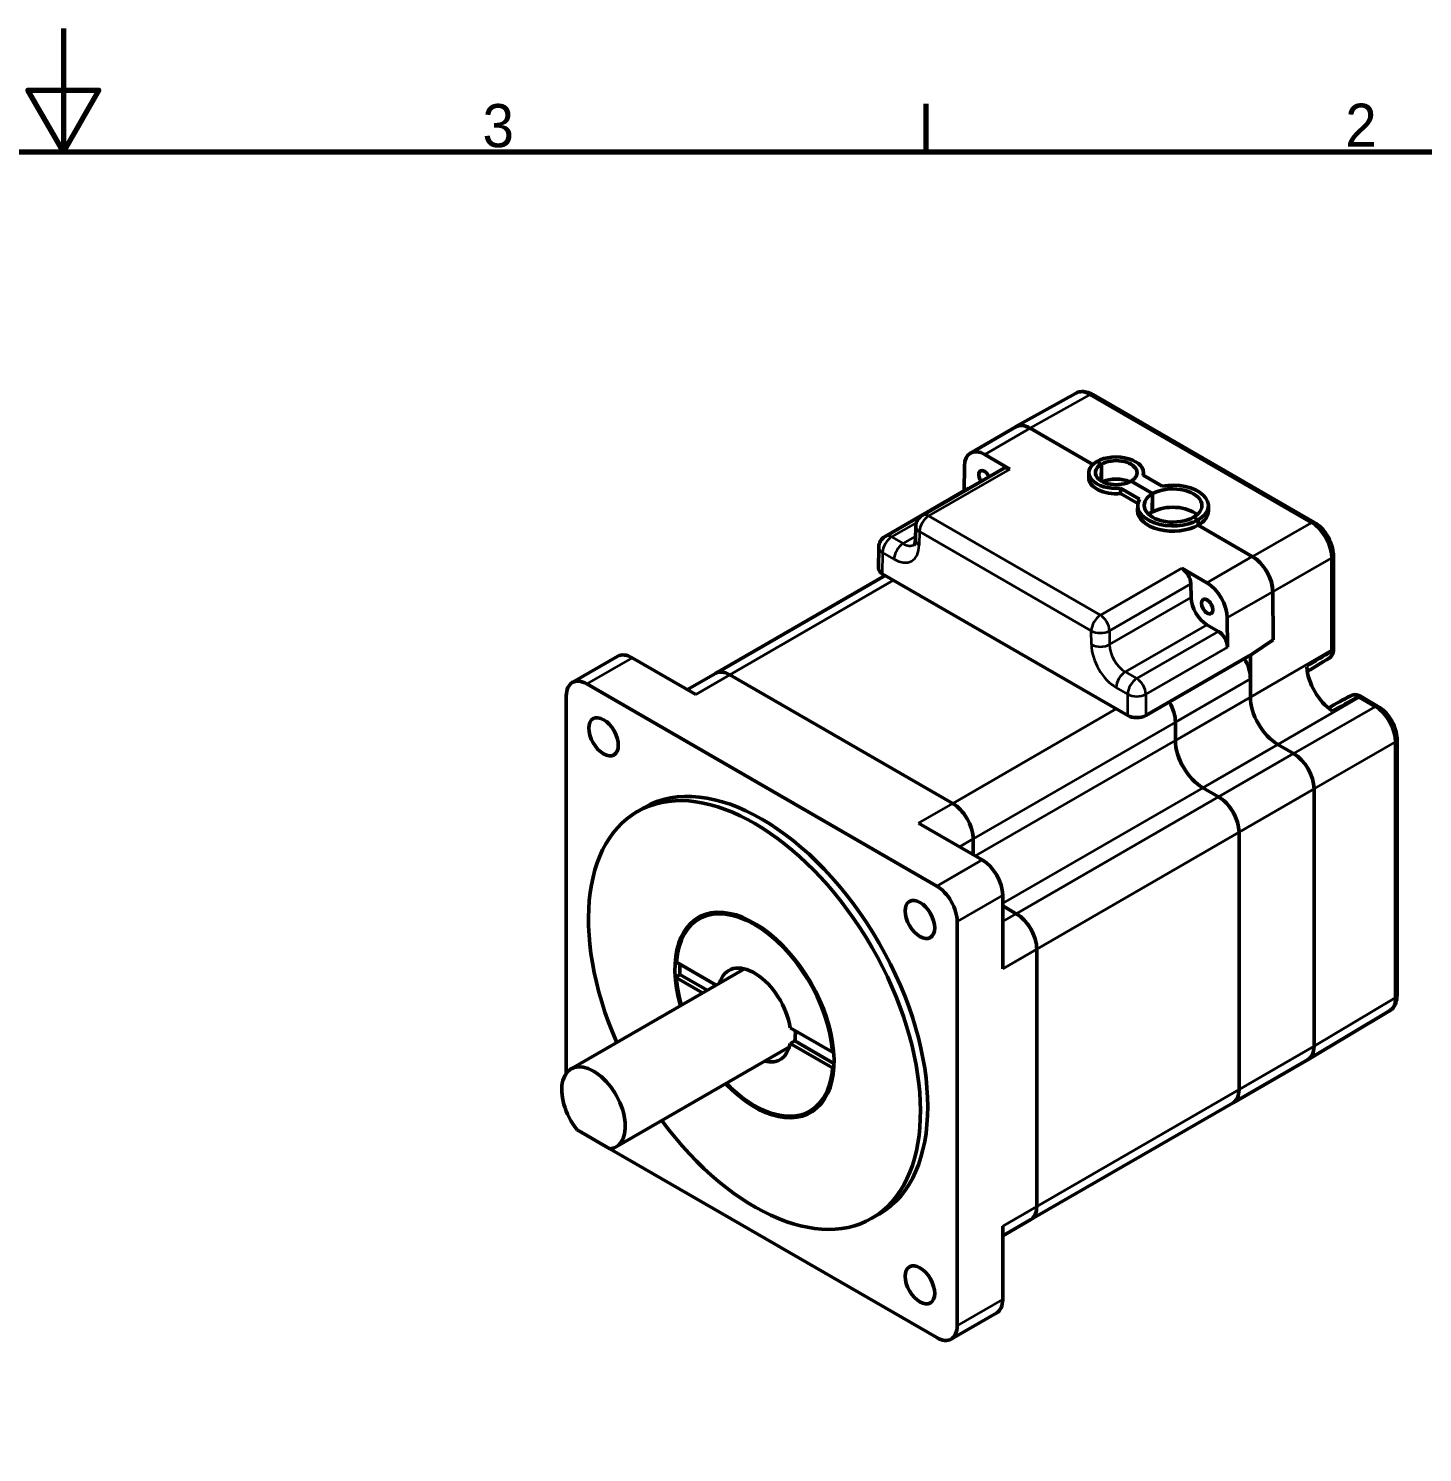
# Model space of a CAD drawing. Header units: millimetres. Extents: x 872 to 2958, y -144 to 589.
# Drawn here: x 1269.5 to 1486.3, y 367.2 to 588.6 of the extents above; entities that cross this region are included whole.
import ezdxf

# ---------------------------------------------------------------- set-up
doc = ezdxf.new("R2010")
doc.units = ezdxf.units.MM
doc.header["$LTSCALE"] = 2
doc.layers.get('0').update_dxf_attribs({"lineweight": 25})
for name, color, linetype, lineweight in [('경계(ISO)', 7, 'Continuous', 70), ('외형선(ISO)', 7, 'Continuous', 50), ('좁은 외형선(ISO)', 7, 'Continuous', 35)]:
    doc.layers.add(name, color=color, linetype=linetype, lineweight=lineweight)
doc.styles.get("Standard").update_dxf_attribs({"font": ''})
doc.styles.get('Standard').set_extended_font_data('Gulim')

# ---------------------------------------------------------------- blocks, each defined once
blk = doc.blocks.new('경계 Default Border')
at = {"layer": '경계(ISO)'}
blk.add_line((280, 287), (280, 290.9), dxfattribs=at)
at = {"layer": '경계(ISO)', "flags": 128}
for points in [[(210, 297), (210, 287), (207.11, 292), (212.89, 292), (210, 287)], [(10, 10), (10, 287), (410, 287), (410, 10), (10, 10)]]:
    blk.add_lwpolyline(points, dxfattribs=at)
at = {"layer": '경계(ISO)', "char_height": 3.5, "attachment_point": 7}
for s, insert in [('3', (244.01, 287.32)), ('2', (314.01, 287.4))]:
    blk.add_mtext(s, dxfattribs=dict(at, insert=insert))

msp = doc.modelspace()

# ---------------------------------------------------------------- linework, layer by layer
at = {"layer": '외형선(ISO)', "color": 0}
for p, q in [((1432.3327, 531.8926), (1423.0513, 526.7194)), ((1469.4804, 511.8271), (1435.0542, 531.7031)), ((1423.0595, 526.6921), (1415.9884, 522.6096)), ((1425.2815, 526.4854), (1435.0444, 520.8487)), ((1425.3095, 526.4692), (1435.0444, 520.8487)), ((1415.0276, 516.7578), (1415.0566, 520.5816)), ((1418.2384, 522.3867), (1422.1431, 520.1324)), ((1435.6672, 521.3057), (1436.3743, 520.8974)), ((1436.3743, 520.8974), (1435.6672, 521.3057)), ((1436.3743, 520.8974), (1436.3342, 518.2674)), ((1436.3743, 518.2438), (1436.3743, 520.8974)), ((1408.4892, 512.9257), (1421.1431, 520.2314)), ((1434.4227, 519.6009), (1434.4052, 518.7845)), ((1440.9705, 518.2438), (1444.3292, 516.3046)), ((1444.3292, 516.3046), (1440.9705, 518.2438)), ((1445.8149, 517.4703), (1442.8704, 519.1703)), ((1442.9224, 519.1403), (1442.9224, 519.5492)), ((1415.4367, 516.994), (1402.7335, 509.6599)), ((1439.3288, 516.3196), (1439.3349, 517.1469)), ((1442.0342, 514.7577), (1439.3288, 516.3196)), ((1439.3349, 517.1469), (1442.2793, 515.4469)), ((1444.3292, 516.3046), (1444.286, 513.4718)), ((1444.3292, 513.4469), (1444.3292, 516.3046)), ((1442.0116, 514.5067), (1441.9942, 513.6903)), ((1453.0112, 513.6233), (1453.0112, 514.4398)), ((1444.3292, 513.4469), (1444.286, 513.4718)), ((1450.6932, 512.6304), (1451.4003, 512.2222)), ((1451.4003, 512.2222), (1450.6932, 512.6304)), ((1451.4126, 511.3985), (1451.4003, 512.2222)), ((1407.4898, 511.2392), (1407.4417, 509.1289)), ((1451.4126, 511.3985), (1459.8683, 506.5167)), ((1451.4126, 511.3985), (1459.8403, 506.5329)), ((1401.7337, 507.958), (1401.684, 504.6719)), ((1472.4552, 492.35), (1472.4552, 506.6747)), ((1402.7195, 503.5857), (1376.3317, 488.3506)), ((1402.2697, 503.8454), (1440.4536, 481.7999)), ((1448.8646, 504.7047), (1452.7692, 502.4504)), ((1450.3106, 500.1457), (1450.2786, 502.2838)), ((1463.0221, 501.0536), (1463.0783, 493.5896)), ((1463.0501, 501.0055), (1463.0501, 497.3312)), ((1455.951, 496.9712), (1455.9851, 492.4429)), ((1454.571, 494.8781), (1452.7851, 495.9092)), ((1463.0783, 493.5896), (1459.8528, 491.3984)), ((1361.1289, 491.0043), (1354.0579, 486.9218)), ((1363.3789, 490.7814), (1373.2784, 485.0659)), ((1459.2367, 491.0114), (1443.2819, 481.7999)), ((1459.5454, 491.1896), (1459.5389, 491.1934)), ((1459.7111, 491.3038), (1459.5454, 491.1896)), ((1459.5454, 484.6577), (1459.5454, 491.1896)), ((1376.3317, 488.3506), (1371.9604, 485.8269)), ((1378.5817, 488.1278), (1413.2299, 468.1236)), ((1413.2299, 468.1236), (1378.5817, 488.1278)), ((1459.5454, 484.6577), (1459.5454, 487.5154)), ((1410.7551, 455.2638), (1356.3079, 486.6989)), ((1353.1259, 484.8618), (1353.1259, 426.1602)), ((1476.9047, 484.6431), (1479.3799, 483.2141)), ((1447.8782, 477.9216), (1447.8782, 480.7793)), ((1447.8782, 477.9216), (1447.8782, 480.7793)), ((1463.7881, 477.3092), (1466.263, 475.8803)), ((1466.2631, 475.8802), (1463.7881, 477.3092)), ((1482.3546, 478.0616), (1482.3546, 438.3097)), ((1452.1208, 470.5731), (1454.5957, 469.1442)), ((1452.1208, 470.5731), (1454.5957, 469.1442)), ((1469.4449, 430.3605), (1469.4449, 470.3691)), ((1469.4449, 470.369), (1469.4449, 430.3606)), ((1365.2752, 467.4927), (1364.1438, 466.8395)), ((1407.9266, 465.0617), (1417.8261, 459.3463)), ((1457.7777, 463.6329), (1457.7777, 423.6245)), ((1457.7777, 463.6329), (1457.7777, 423.6245)), ((1416.4119, 460.1628), (1416.4119, 462.6122)), ((1416.4119, 460.1628), (1416.4119, 462.6122)), ((1421.0081, 453.8349), (1421.0081, 442.404)), ((1421.0081, 452.2019), (1423.1294, 450.9772)), ((1421.0081, 452.2019), (1423.1294, 450.9772)), ((1374.3361, 450.7125), (1373.8165, 450.4126)), ((1413.9371, 386.8822), (1413.9371, 449.7524)), ((1426.3114, 445.4658), (1426.3114, 405.4575)), ((1426.3114, 405.4575), (1426.3114, 445.4658)), ((1370.2487, 443.4591), (1370.2482, 443.6227)), ((1370.2487, 443.4591), (1376.4608, 439.8726)), ((1380.8366, 442.399), (1353.8685, 426.829)), ((1370.8139, 441.4999), (1370.2482, 441.1733)), ((1370.2482, 441.1733), (1370.2487, 441.0096)), ((1370.2487, 441.0096), (1374.3394, 438.6479)), ((1375.0465, 439.0561), (1370.8139, 441.4999)), ((1481.1581, 435.8581), (1468.5326, 428.312)), ((1387.9566, 433.2355), (1394.5515, 429.4279)), ((1387.8366, 430.2746), (1360.8685, 414.7046)), ((1388.6637, 431.1942), (1387.9566, 430.786)), ((1387.9566, 430.786), (1394.5515, 426.9784)), ((1394.7694, 427.6691), (1388.6637, 431.1942)), ((1394.7213, 429.4277), (1394.5515, 429.4279)), ((1456.8457, 421.5645), (1468.513, 428.3006)), ((1394.5515, 426.9784), (1394.7365, 426.9782)), ((1382.4001, 421.1342), (1382.5415, 421.0526)), ((1425.3794, 403.3975), (1456.8457, 421.5645)), ((1391.7861, 420.4883), (1391.2665, 420.1883)), ((1359.918, 414.3959), (1354.819, 417.3398)), ((1359.918, 414.3959), (1410.7551, 385.0451)), ((1401.7877, 404.2512), (1400.6563, 403.598)), ((1421.0081, 400.8737), (1425.3794, 403.3975)), ((1421.0081, 402.3956), (1421.0081, 390.9647)), ((1420.0761, 388.9047), (1413.0051, 384.8222))]:
    msp.add_line(p, q, dxfattribs=at)
for centre, end in [((1409.4892, 511.1937), 178.695394), ((1403.7335, 507.9278), 179.134019)]:
    msp.add_arc(centre, 2, 120, end, dxfattribs=at)
for centre, major_axis, ratio, start_param, end_param in [((1425.2817, 522.8108), (-2.2502, 3.8974), 0.5773063, 5.49782522, 6.39477421), ((1425.3095, 522.795), (-2.25, 3.8971), 0.57735027, 5.49778714, 6.28318531), ((1418.2384, 518.7125), (-2.25, 3.8971), 0.57735027, 5.49778714, 7.05985682), ((1438.6724, 519.5706), (-4.25, 0), 0.57735027, 5.49778714, 8.01050487), ((1438.6724, 519.5706), (-3.25, 0), 0.57735027, 5.49778714, 8.6393798), ((1438.6724, 519.5706), (4.25, -0.0318), 0.57229021, 6.1309499, 8.64366763), ((1438.6724, 519.5706), (3.25, -0.0244), 0.57229021, 5.50207497, 8.64366763), ((1418.1797, 518.7464), (-0.625, 1.0825), 0.57735027, 4.55527026, 8.01110035), ((1422.1431, 518.4994), (-1, 1.7321), 0.57735027, 5.49778714, 6.28318531), ((1438.6724, 518.7541), (-4.2675, 0), 0.57735027, 6.2708424, 8.00842062), ((1438.6724, 516.7129), (-3.25, 0.0244), 0.57229021, 4.02103977, 5.42107891), ((1416.4367, 515.262), (-1, 1.7321), 0.57735027, 6.06016141, 6.28318531), ((1447.5112, 514.4675), (-4.5, 0), 0.57735027, 5.49778714, 8.6393798), ((1447.5112, 514.4675), (4.5, -0.0337), 0.57229021, 5.50207497, 8.64366763), ((1447.5112, 514.4675), (5.4999, -0.0412), 0.57229021, 5.50207497, 8.17180579), ((1447.5112, 514.4675), (-5.5, 0), 0.57735027, 5.96964898, 8.6393798), ((1447.5112, 511.6098), (-4.5, 0.0337), 0.57229021, 3.73401954, 5.50207497), ((1447.5112, 513.651), (-5.5175, 0), 0.57735027, 6.2708424, 8.6393798), ((1447.5112, 511.6098), (-4.5611, 0), 0.57735027, 5.49778714, 5.69498417), ((1447.5112, 513.651), (-5.4999, 0.0412), 0.57229021, 2.36360679, 3.14588048), ((1459.8403, 502.8586), (-2.25, 3.8971), 0.57735027, 3.93571746, 5.49778714), ((1459.868, 502.8424), (2.25, -3.8971), 0.57739424, 0.78543624, 2.35615641), ((1403.6841, 504.6618), (-2.0002, 0), 0.5773063, 6.27445933, 7.06854539), ((1448.8646, 503.0717), (1, -1.7321), 0.57735027, 0.80285146, 2.35619449), ((1452.7692, 498.7761), (2.25, -3.8971), 0.57735027, 0.79412481, 2.35619449), ((1452.7851, 498.7669), (1.75, -3.0311), 0.57735027, 3.94444411, 5.49778714), ((1454.571, 493.2451), (1, -1.7321), 0.57735027, 0.79412481, 2.35619449), ((1363.3789, 487.1071), (-2.25, 3.8971), 0.57735027, 5.49778714, 6.28318531), ((1456.3635, 489.3525), (-2.25, 3.8971), 0.57735027, 3.92699082, 4.71238898), ((1459.175, 499.212), (-4.9339, -8.6983), 0.58236636, 0.78095802, 0.86822448), ((1356.3079, 483.0247), (-2.25, 3.8971), 0.57735027, 5.49778714, 7.06858347), ((1378.5817, 484.4535), (-2.25, 3.8971), 0.57735027, 5.49778714, 6.28318531), ((1378.5817, 484.4535), (-2.25, 3.8971), 0.57735027, 5.49778714, 6.28318531), ((1472.5499, 487.2668), (3, -5.1962), 0.57739424, 3.99406655, 5.43071141), ((1444.6962, 482.6164), (-2.25, 3.8971), 0.57735027, 3.92699082, 4.71238898), ((1444.6962, 482.6164), (2.25, -3.8971), 0.57735027, 0.78539816, 1.57079633), ((1463.7881, 482.2082), (-3, 5.1962), 0.57735027, 0.78539816, 2.35619449), ((1441.8678, 482.6165), (-2, 0), 0.57739424, 0.78543624, 2.35615641), ((1452.1208, 475.4721), (-3, 5.1962), 0.57735027, 0.78539816, 2.35619449), ((1452.1208, 475.4721), (3, -5.1962), 0.57735027, 3.92699082, 5.49778714), ((1466.263, 472.2061), (-2.25, 3.8971), 0.57735027, 3.92699082, 5.49778714), ((1466.2628, 472.206), (2.25, -3.8971), 0.57739424, 0.78543624, 2.35615641), ((1383.5315, 435.872), (18.2562, -31.6208), 0.57735027, 0, 3.14159265), ((1382.4001, 435.2188), (-18.2563, 31.6208), 0.57735027, 1.76370576, 7.6610722), ((1413.2299, 464.4494), (2.25, -3.8971), 0.57735027, 0.78539816, 2.35619449), ((1413.2299, 464.4494), (-2.25, 3.8971), 0.57735027, 3.92699082, 5.49778714), ((1454.5957, 465.47), (-2.25, 3.8971), 0.57735027, 3.92699082, 5.49778714), ((1454.5957, 465.47), (2.25, -3.8971), 0.57735027, 0.78539816, 2.35619449), ((1417.8261, 455.672), (-2.25, 3.8971), 0.57735027, 3.92699082, 5.49778714), ((1410.7551, 451.5895), (2.25, -3.8971), 0.57735027, 0.78539816, 2.35619449), ((1382.4001, 435.2188), (8.75, -15.1554), 0.57735027, 5.12390583, 10.58405744), ((1382.4001, 435.2188), (-8.625, 14.9389), 0.57735027, 4.0140573, 6.98151699), ((1382.5415, 435.3004), (-8.725, 15.1121), 0.57735027, 6.11344582, 6.98251737), ((1423.1294, 447.3029), (2.25, -3.8971), 0.57735027, 0.78539816, 2.35619449), ((1423.1294, 447.3029), (-2.25, 3.8971), 0.57735027, 3.92699082, 5.49778714), ((1383.1072, 435.627), (-8.725, 15.1121), 0.57735027, 0.75674095, 0.87146426), ((1382.4001, 435.2188), (-4, 6.9282), 0.57735027, 4.1156072, 6.78854582), ((1382.4001, 435.2188), (-8.625, 14.9389), 0.57735027, 0.87246465, 1.15294553), ((1383.1072, 435.627), (-4, 6.9282), 0.57735027, 3.73837443, 3.98953158), ((1382.4001, 435.2188), (4, -6.9282), 0.57735027, 5.7778248, 6.87996708), ((1466.2628, 432.198), (2.2502, -3.8974), 0.5773063, 6.27650657, 7.06854539), ((1466.263, 432.1977), (2.25, -3.8971), 0.57735027, 0, 0.78539816), ((1357.3685, 420.7668), (-3.5, 6.0622), 0.57735027, 2.89729402, 8.09828027), ((1382.4001, 435.2188), (8.625, -14.9389), 0.57735027, 5.13023978, 6.98151699), ((1454.5957, 425.4617), (2.25, -3.8971), 0.57735027, 0, 0.78539816), ((1454.5957, 425.4617), (2.25, -3.8971), 0.57735027, 0, 0.78539816), ((1382.5415, 435.3004), (8.725, -15.1121), 0.57735027, 5.49778714, 6.45292479), ((1456.3633, 426.4825), (2.2502, -3.8974), 0.5773063, 6.27650657, 6.28986404), ((1423.1294, 407.2946), (2.25, -3.8971), 0.57735027, 0, 0.78539816), ((1423.1294, 407.2946), (2.25, -3.8971), 0.57735027, 0, 0.78539816), ((1417.8261, 392.8018), (2.25, -3.8971), 0.57735027, 0, 0.78539816), ((1410.7551, 388.7193), (2.25, -3.8971), 0.57735027, 5.49778714, 7.06858347)]:
    msp.add_ellipse(centre, major_axis=major_axis, ratio=ratio, start_param=start_param, end_param=end_param, dxfattribs=at)
for centre, major_axis in [((1452.8279, 498.7422), (0.625, -1.0825)), ((1358.9241, 478.4931), (1.625, -2.8146)), ((1408.1388, 450.079), (1.625, -2.8146)), ((1408.1388, 393.2509), (1.625, -2.8146))]:
    msp.add_ellipse(centre, major_axis=major_axis, ratio=0.57735027, dxfattribs=at)
for points, knots in [([(1432.3327, 531.8926), (1432.5798, 532.0302), (1432.8557, 532.1167), (1433.4309, 532.1892), (1433.737, 532.1708), (1434.381, 532.0309), (1434.7252, 531.893), (1435.0542, 531.7031)], [0.000114068, 0.000114068, 0.000114068, 0.000114068, 0.105850468, 0.105850468, 0.218264094, 0.218264094, 0.347550201, 0.347550201, 0.347550201, 0.347550201]), ([(1469.4804, 511.8271), (1469.8596, 511.6082), (1470.2256, 511.3162), (1470.903, 510.6308), (1471.2218, 510.225), (1471.7488, 509.3734), (1471.9655, 508.9183), (1472.2806, 508.0215), (1472.3864, 507.5687), (1472.4469, 506.9791), (1472.4552, 506.8256), (1472.4552, 506.6747)], [0, 0, 0, 0, 0.14903947, 0.14903947, 0.301837475, 0.301837475, 0.44967528, 0.44967528, 0.593933299, 0.593933299, 0.645330005, 0.645330005, 0.645330005, 0.645330005]), ([(1407.2548, 508.3448), (1407.2548, 508.3448), (1407.271, 508.3603), (1407.3221, 508.4567), (1407.3558, 508.5372), (1407.4138, 508.7739), (1407.4373, 508.9368), (1407.4417, 509.1289)], [0.067888634, 0.067888634, 0.067888634, 0.067888634, 0.153562449, 0.153562449, 0.237807363, 0.237807363, 0.328128243, 0.328128243, 0.328128243, 0.328128243]), ([(1472.4607, 492.0982), (1472.4698, 491.8865), (1472.4442, 491.6735), (1472.3195, 491.2918), (1472.2226, 491.1153), (1472.0043, 490.8655), (1471.8973, 490.7749), (1471.7799, 490.7037)], [0, 0, 0, 0, 0.066836037, 0.066836037, 0.129114185, 0.129114185, 0.172698754, 0.172698754, 0.172698754, 0.172698754]), ([(1475.1413, 484.8815), (1475.2735, 484.9541), (1475.4198, 485.004), (1475.7156, 485.0532), (1475.8683, 485.0533), (1476.1774, 485.0079), (1476.3362, 484.9577), (1476.5549, 484.8538), (1476.6233, 484.8159), (1476.6894, 484.7738)], [0.000027125, 0.000027125, 0.000027125, 0.000027125, 0.047878829, 0.047878829, 0.095797504, 0.095797504, 0.14829688, 0.14829688, 0.173018514, 0.173018514, 0.173018514, 0.173018514]), ([(1479.3799, 483.2141), (1479.759, 482.9952), (1480.1251, 482.7032), (1480.8025, 482.0178), (1481.1213, 481.612), (1481.6483, 480.7604), (1481.865, 480.3053), (1482.1801, 479.4085), (1482.2859, 478.9557), (1482.3464, 478.3661), (1482.3546, 478.2126), (1482.3546, 478.0616)], [0, 0, 0, 0, 0.14903947, 0.14903947, 0.301837475, 0.301837475, 0.44967528, 0.44967528, 0.593933299, 0.593933299, 0.645330005, 0.645330005, 0.645330005, 0.645330005]), ([(1482.3546, 438.3097), (1482.3546, 437.888), (1482.2895, 437.4815), (1482.0216, 436.7452), (1481.8101, 436.4038), (1481.416, 436.0327), (1481.2915, 435.9379), (1481.158, 435.8581)], [0, 0, 0, 0, 0.143548655, 0.143548655, 0.288962355, 0.288962355, 0.347109524, 0.347109524, 0.347109524, 0.347109524])]:
    msp.add_open_spline(points, degree=3, knots=knots, dxfattribs=at)
for points in [[(1472.4552, 492.35), (1472.4552, 492.2676), (1472.457, 492.1835), (1472.4607, 492.0982)], [(1471.7799, 490.7037), (1470.6525, 490.0203), (1469.5252, 489.3371), (1468.3982, 488.6539)], [(1471.6753, 482.9778), (1472.8305, 483.6122), (1473.9858, 484.2468), (1475.1413, 484.8815)], [(1476.6894, 484.7738), (1476.7615, 484.728), (1476.8333, 484.6844), (1476.9047, 484.6431)]]:
    msp.add_open_spline(points, degree=3, dxfattribs=at)
at = {"layer": '좁은 외형선(ISO)', "color": 0}
for p, q in [((1425.2815, 526.4854), (1434.5603, 531.6571)), ((1468.9865, 511.7811), (1434.5603, 531.6571)), ((1418.2384, 522.3867), (1425.3095, 526.4692)), ((1422.1431, 520.1324), (1409.4892, 512.8267)), ((1407.5771, 511.7799), (1403.7335, 509.5608)), ((1409.4892, 512.8267), (1436.2108, 497.399)), ((1468.9865, 511.7811), (1459.8683, 506.5167)), ((1403.7335, 509.5608), (1405.5193, 508.5297)), ((1405.5193, 508.5297), (1407.4535, 509.6464)), ((1408.0751, 510.3915), (1408.027, 508.2811)), ((1434.7966, 494.9638), (1408.0751, 510.3915)), ((1402.3193, 507.1256), (1402.2697, 503.8454)), ((1404.1052, 506.0945), (1402.3193, 507.1256)), ((1459.8403, 506.5329), (1452.7692, 502.4504)), ((1463.0501, 501.0055), (1472.1684, 506.27)), ((1472.1684, 491.9453), (1472.1684, 506.27)), ((1404.0376, 502.8247), (1378.5817, 488.1278)), ((1436.2108, 497.399), (1448.8646, 504.7047)), ((1450.2786, 502.2838), (1437.6247, 494.9781)), ((1455.951, 496.9712), (1463.0221, 501.0536)), ((1437.6408, 492.8308), (1450.3106, 500.1457)), ((1434.8126, 492.8164), (1434.7966, 494.9638)), ((1437.6247, 494.9781), (1437.6408, 492.8308)), ((1452.7851, 495.9092), (1440.0819, 488.575)), ((1441.8678, 487.544), (1454.571, 494.8781)), ((1455.9851, 492.4429), (1443.2819, 485.1087)), ((1472.1684, 491.9453), (1459.5454, 484.6575)), ((1363.3789, 490.7814), (1356.3079, 486.6989)), ((1378.5817, 488.1278), (1373.2784, 485.0659)), ((1440.0819, 488.575), (1441.8678, 487.544)), ((1459.5454, 487.5154), (1447.8782, 480.7793)), ((1440.4536, 485.1087), (1438.6678, 486.1398)), ((1440.4536, 481.7999), (1440.4536, 485.1087)), ((1443.2819, 485.1087), (1443.2819, 481.7999)), ((1413.2299, 468.1236), (1438.6858, 482.8205)), ((1447.8782, 477.9216), (1459.5454, 484.6577)), ((1463.7879, 477.3093), (1476.4109, 484.5971)), ((1478.886, 483.1681), (1466.2631, 475.8802)), ((1478.886, 483.1681), (1476.4109, 484.5971)), ((1447.8782, 480.7793), (1416.4119, 462.6122)), ((1416.7655, 459.9586), (1447.8782, 477.9216)), ((1463.7881, 477.3092), (1452.1208, 470.5731)), ((1469.4449, 470.3691), (1482.0679, 477.657)), ((1482.0679, 437.905), (1482.0679, 477.657)), ((1454.5957, 469.1442), (1466.263, 475.8803)), ((1452.1208, 470.5731), (1421.0081, 452.6102)), ((1469.4449, 470.369), (1457.7777, 463.6329)), ((1407.9266, 465.0617), (1413.2299, 468.1236)), ((1423.1294, 450.9772), (1454.5957, 469.1442)), ((1457.7777, 463.6329), (1426.3114, 445.4658)), ((1416.4119, 462.6122), (1414.2906, 461.3875)), ((1410.7551, 455.2638), (1417.8261, 459.3463)), ((1421.0081, 453.8349), (1413.9371, 449.7524)), ((1421.0081, 449.7524), (1423.1294, 450.9772)), ((1426.3114, 445.4658), (1421.0081, 442.404)), ((1482.0679, 437.905), (1469.4449, 430.3605)), ((1457.7777, 423.6245), (1469.4449, 430.3606)), ((1426.3114, 405.4575), (1457.7777, 423.6245)), ((1421.0081, 402.3956), (1426.3114, 405.4575)), ((1413.9371, 386.8822), (1421.0081, 390.9647))]:
    msp.add_line(p, q, dxfattribs=at)
for centre, major_axis, ratio, start_param, end_param in [((1434.5543, 527.9791), (-2.237, 3.9048), 0.5773215, 5.49976411, 6.27639821), ((1434.5542, 530.8371), (0.5, 0.866), 0.57735027, 0, 0.77667152), ((1409.4892, 511.1937), (-1, -1.7321), 0.57735027, 3.92699082, 5.4890605), ((1409.4892, 511.1937), (-1, 1.7321), 0.57735027, 5.49778714, 6.28318531), ((1468.9804, 510.9611), (0.5, 0.866), 0.57735027, 0, 0.77667152), ((1468.9802, 508.1034), (-2.25, 3.8971), 0.57961384, 3.92702889, 5.49774907), ((1403.7335, 507.9278), (-1, -1.7321), 0.57735027, 3.92699082, 5.4890605), ((1403.7335, 507.9278), (-1, 1.7321), 0.57735027, 5.49778714, 6.28318531), ((1409.4892, 511.1937), (-1.9995, 0.0455), 0.58227863, 0, 0.79852469), ((1403.7335, 507.9278), (-1.9998, 0.0302), 0.5773063, 0, 0.79408607), ((1405.5193, 506.8967), (-1, -1.7321), 0.57735027, 3.92699082, 5.4890605), ((1404.1391, 510.6049), (2.7137, -4.7841), 0.58236636, 5.50222729, 7.05557032), ((1405.5533, 511.4071), (-1.7135, 3.0521), 0.58521205, 2.36324153, 3.13821053), ((1409.4412, 509.0833), (-1.9995, 0.0455), 0.58227863, 0, 0.79852469), ((1471.4552, 506.6747), (1, 0), 0.57735027, 5.50651379, 6.28318531), ((1436.2108, 495.766), (-1, -1.7321), 0.57735027, 3.92699082, 5.4890605), ((1436.2108, 495.766), (1, -1.7321), 0.57735027, 0.80285146, 2.35619449), ((1436.2108, 495.766), (-1.9999, -0.0149), 0.56212709, 0.7812231, 2.35186713), ((1436.2268, 493.6187), (-1.9999, -0.0149), 0.56212709, 0.7812231, 2.35186713), ((1438.7017, 490.6501), (2.7137, -4.7841), 0.58236636, 3.94888426, 5.50222729), ((1440.1159, 491.4524), (-1.7135, 3.0521), 0.58521205, 0.80989849, 2.36324153), ((1261.1132, 365.1938), (-318.2667, -190.6793), 0.00015013, 3.98726954, 4.00334915), ((1471.4552, 492.35), (1, 0), 0.57735027, 5.50651379, 6.28318531), ((1476.4051, 489.4926), (3, -5.1962), 0.57572953, 3.92702889, 3.97798694), ((1471.4616, 492.0552), (0.9991, 0.043), 0.54719279, 5.48273369, 6.28318531), ((1440.0819, 486.942), (-1, -1.7321), 0.57735027, 3.92699082, 5.4890605), ((1441.8678, 485.911), (-1, -1.7321), 0.57735027, 3.92699082, 5.4890605), ((1441.8678, 485.911), (1, -1.7321), 0.57735027, 0.79412481, 2.35619449), ((1441.8678, 485.911), (-2, 0), 0.56723015, 0.78543624, 2.35615641), ((1261.1132, 365.1938), (-324.2665, -180.2874), 0.00015013, 2.27983615, 2.29591576), ((1476.1526, 483.9301), (0.5368, 0.8437), 0.54719279, 0, 0.80045162), ((1476.4051, 489.4926), (3, -5.1962), 0.57572953, 5.44679102, 5.49774907), ((1476.4047, 483.7771), (0.5, 0.866), 0.57735027, 0, 0.77667152), ((1478.8799, 482.3481), (0.5, 0.866), 0.57735027, 0, 0.77667152), ((1478.8797, 479.4904), (-2.25, 3.8971), 0.57961384, 3.92702889, 5.49774907), ((1481.3546, 478.0616), (1, 0), 0.57735027, 5.50651379, 6.28318531), ((1478.8797, 439.7388), (2.2632, -3.8897), 0.5773215, 0.0067871, 0.7834212), ((1481.3546, 438.3097), (1, 0), 0.57735027, 5.50651379, 6.28318531)]:
    msp.add_ellipse(centre, major_axis=major_axis, ratio=ratio, start_param=start_param, end_param=end_param, dxfattribs=at)
for points, knots in [([(1471.7799, 490.7037), (1471.8288, 490.7334), (1471.8741, 490.7695), (1471.915, 490.8116), (1472.0069, 490.9063), (1472.0778, 491.0334), (1472.1216, 491.1823), (1472.1654, 491.3313), (1472.1835, 491.5063), (1472.1742, 491.6928)], [0.01464477, 0.01464477, 0.01464477, 0.01464477, 0.192027597, 0.192027597, 0.192027597, 0.596022931, 0.596022931, 0.596022931, 1, 1, 1, 1]), ([(1476.1951, 484.7285), (1476.1196, 484.7772), (1476.0436, 484.819), (1475.9685, 484.8533), (1475.8122, 484.9245), (1475.6567, 484.9636), (1475.5148, 484.9672), (1475.3781, 484.9706), (1475.2503, 484.9413), (1475.1413, 484.8815)], [0, 0, 0, 0, 0.19216101, 0.19216101, 0.19216101, 0.596072464, 0.596072464, 0.596072464, 0.985196659, 0.985196659, 0.985196659, 0.985196659])]:
    msp.add_open_spline(points, degree=3, knots=knots, dxfattribs=at)

# ---------------------------------------------------------------- block references
at = {"color": 0, "xscale": 1.9171971, "yscale": 1.9171971, "zscale": 1.9171971}
msp.add_blockref('경계 Default Border', (872.2858, 19.2362), dxfattribs=at)

doc.saveas('drawing.dxf')
